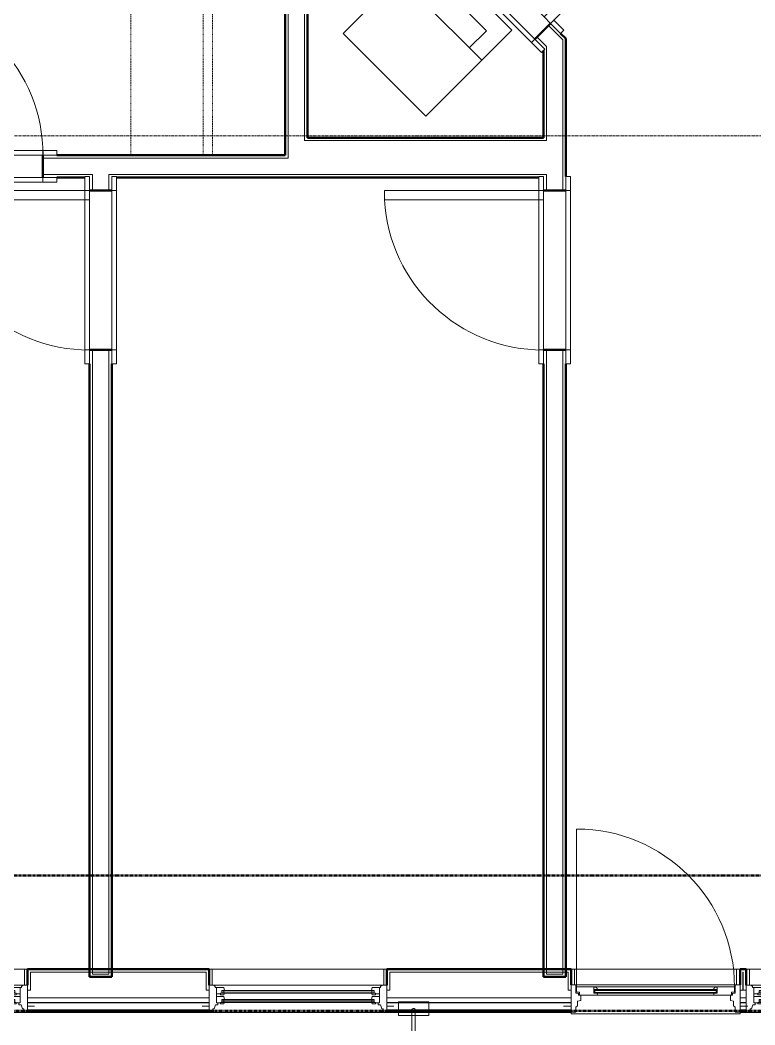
# Model space of a CAD drawing. Header units: inches. Extents: x -4235 to -464, y 9767 to 12359.
# Drawn here: x -2408.9 to -2251.9, y 9977.2 to 10191.9 of the extents above; entities that cross this region are included whole.
import ezdxf

# ---------------------------------------------------------------- set-up
doc = ezdxf.new("R2010")
doc.units = ezdxf.units.IN
doc.header["$MEASUREMENT"] = 0
for name, pattern in [('Dash', [0.25, 0.125, -0.125]), ('Dash 1_16_', [0.125, 0.0625, -0.0625]), ('Grid Line 1_2_', [0.875, 0.5, -0.125, 0.125, -0.125])]:
    doc.linetypes.add(name, pattern=pattern)
for name, color, linetype, lineweight in [('0-1', 7, 'Continuous', 5), ('0-2', 10, 'Continuous', 9), ('A-DOOR-1', 10, 'Continuous', 9), ('A-DOOR-2', 50, 'Continuous', 20), ('A-DOOR-3', 254, 'Continuous', 9), ('A-DOOR-5', 31, 'Continuous', 9), ('A-DOOR-6', 31, 'Continuous', 20), ('A-DOOR-FRAM', 31, 'Continuous', 9), ('A-DOOR-FRAM-1', 10, 'Continuous', 9), ('A-DOOR-FRAM-3', 31, 'Continuous', 20), ('A-DOOR-GLAZ', 31, 'Continuous', 9), ('A-GLAZ-1', 151, 'Continuous', 9), ('A-GLAZ-2', 151, 'Continuous', 20), ('A-WALL', 113, 'Continuous', 13), ('A-WALL-1', 7, 'Continuous', 50), ('A-WALL-2', 250, 'Continuous', 13), ('A-WALL-3', 10, 'Continuous', 9), ('A-WALL-4', 254, 'Continuous', 9), ('A-WALL-5', 113, 'Continuous', 9), ('A-WALL-6', 113, 'Continuous', 50), ('C-PROP-LINE-1', 91, 'Dash 1_16_', 50), ('I-WALL-1', 7, 'Continuous', 50), ('P-SANR-FIXT-1', 10, 'Continuous', 9), ('Q-CASE-HDLN-1', 10, 'Dash', 9), ('Q-CASE-HDLN-2', 254, 'Dash', 9), ('S-GRID-1', 1, 'Grid Line 1_2_', 9)]:
    doc.layers.add(name, color=color, linetype=linetype, lineweight=lineweight)

# ---------------------------------------------------------------- blocks, each defined once
blk = doc.blocks.new('OD_CW_Closet - OD_CW_Closet-3115502-BACKGROUND - RCP - 2ND FLOOR')
at = {"layer": 'Q-CASE-HDLN-1'}
for p, q in [((0.74, 24), (0.74, -9)), ((0.74, 8.5), (78.86, 8.5)), ((0.74, 6.5), (78.86, 6.5)), ((0.74, -9), (78.86, -9))]:
    blk.add_line(p, q, dxfattribs=at)
at = {"layer": 'Q-CASE-HDLN-2'}
for p, q in [((78.86, 24), (0.74, 24)), ((78.86, -9), (78.86, 24))]:
    blk.add_line(p, q, dxfattribs=at)
blk = doc.blocks.new('Stacked Washer and Dryer - 26_x25_ - Private-1352637-BACKGROUND - RCP - 2ND FLOOR')
at = {"layer": 'P-SANR-FIXT-1'}
for p, q in [((26, 12.5), (0, 12.5)), ((0, -12.5), (0, 12.5)), ((16.90625, 12.5), (16.90625, -12.5)), ((26, 12.5), (26, -12.5)), ((16.90625, 8.75), (22.09375, 8.75)), ((22.09375, 8.75), (22.09375, -8.75)), ((22.09375, -8.75), (16.90625, -8.75)), ((0, -12.5), (26, -12.5))]:
    blk.add_line(p, q, dxfattribs=at)
blk = doc.blocks.new('SWING - DOUBLE - FLUSH - 4-0 x 6-8 - DUMMY-V7-BACKGROUND - RCP - 2ND FLOOR')
at = {"layer": 'A-DOOR-1'}
for p, q in [((-24, 3.375), (-27, 3.375)), ((-27, 2.375), (-27, 3.375)), ((-27, 2.375), (-24, 2.375)), ((-24, 2.375), (-24, 3.375)), ((22, 3.375), (-22, 3.375)), ((-22, 2.375), (22, 2.375)), ((27, 3.375), (24, 3.375)), ((24, 2.375), (24, 3.375)), ((24, 2.375), (27, 2.375)), ((27, 2.375), (27, 3.375)), ((-24, -2.375), (-27, -2.375)), ((-27, -2.375), (-27, -3.375)), ((-27, -3.375), (-24, -3.375)), ((24, -2.375), (-24, -2.375)), ((-24, -2.375), (-24, -3.375)), ((-24, -3.375), (24, -3.375)), ((27, -2.375), (24, -2.375)), ((24, -2.375), (24, -3.375)), ((24, -3.375), (27, -3.375)), ((27, -2.375), (27, -3.375))]:
    blk.add_line(p, q, dxfattribs=at)
for centre, start, end in [((-24, 2.375), 360, 90), ((24, 2.375), 90, 180)]:
    blk.add_arc(centre, 24, start, end, dxfattribs=at)
at = {"layer": 'A-DOOR-2'}
for p, q in [((-24, 2.375), (-24, 26.375)), ((-24, 26.375), (-22, 26.375)), ((-22, 26.375), (-22, 2.375)), ((24, 26.375), (22, 26.375)), ((22, 26.375), (22, 2.375)), ((24, 2.375), (24, 26.375)), ((-22, 2.375), (-24, 2.375)), ((22, 2.375), (24, 2.375))]:
    blk.add_line(p, q, dxfattribs=at)
at = {"layer": 'A-DOOR-3'}
blk.add_line((-24, 2.375), (-22, 2.375), dxfattribs=at)
blk = doc.blocks.new('SWING - SINGLE - FLUSH - 2-10 x 6-8 - PRIVACY-3199407-BACKGROUND - RCP - 2ND FLOOR')
at = {"layer": 'A-DOOR-1'}
blk.add_arc((17, 2.37), 34.07, 93.3657, 180, dxfattribs=at)
at = {"layer": 'A-DOOR-2'}
for p, q in [((15, 2.37), (15, 36.38)), ((17, 36.38), (15, 36.38)), ((17, 2.37), (17, 36.38)), ((17, 2.37), (15, 2.37))]:
    blk.add_line(p, q, dxfattribs=at)
at = {"layer": 'A-DOOR-FRAM-1'}
for p, q in [((-17, 3.37), (-20, 3.37)), ((-20, 2.37), (-20, 3.37)), ((-20, 2.37), (-17, 2.37)), ((17, 3.37), (-17, 3.37)), ((-17, 2.37), (-17, 3.37)), ((-17, 2.37), (17, 2.37)), ((20, 3.37), (17, 3.37)), ((17, 2.37), (17, 3.37)), ((17, 2.37), (20, 2.37)), ((20, 2.37), (20, 3.37)), ((-17, -2.38), (-20, -2.38)), ((-20, -2.38), (-20, -3.38)), ((-20, -3.38), (-17, -3.38)), ((17, -2.38), (-17, -2.38)), ((-17, -2.38), (-17, -3.38)), ((-17, -3.38), (17, -3.38)), ((20, -2.38), (17, -2.38)), ((17, -2.38), (17, -3.38)), ((17, -3.38), (20, -3.38)), ((20, -2.38), (20, -3.38))]:
    blk.add_line(p, q, dxfattribs=at)
blk = doc.blocks.new('SWING - SINGLE - FLUSH - 2-10 x 6-8 - PASSAGE-3199423-BACKGROUND - RCP - 2ND FLOOR')
at = {"layer": 'A-DOOR-1'}
blk.add_arc((17, -2.37), 34.07, 180, 266.6343, dxfattribs=at)
at = {"layer": 'A-DOOR-2'}
for p, q in [((15, -2.37), (15, -36.38)), ((17, -2.37), (15, -2.37)), ((17, -2.37), (17, -36.38)), ((17, -36.38), (15, -36.38))]:
    blk.add_line(p, q, dxfattribs=at)
at = {"layer": 'A-DOOR-FRAM-1'}
for p, q in [((-17, 3.38), (-20, 3.38)), ((-20, 3.38), (-20, 2.38)), ((-20, 2.38), (-17, 2.38)), ((17, 3.38), (-17, 3.38)), ((-17, 3.38), (-17, 2.38)), ((-17, 2.38), (17, 2.38)), ((20, 3.38), (17, 3.38)), ((17, 3.38), (17, 2.38)), ((17, 2.38), (20, 2.38)), ((20, 3.38), (20, 2.38)), ((-17, -2.37), (-20, -2.37)), ((-20, -3.37), (-20, -2.37)), ((-20, -3.37), (-17, -3.37)), ((17, -2.37), (-17, -2.37)), ((-17, -3.37), (-17, -2.37)), ((-17, -3.37), (17, -3.37)), ((20, -2.37), (17, -2.37)), ((17, -3.37), (17, -2.37)), ((17, -3.37), (20, -3.37)), ((20, -3.37), (20, -2.37))]:
    blk.add_line(p, q, dxfattribs=at)
blk = doc.blocks.new('CTR - 1st Phase - Unit Layouts_rvt-1-BACKGROUND - RCP - 2ND FLOOR')
at = {"layer": 'A-WALL-1'}
for p, q in [((-2352.3, 10163), (-2352.3, 10241.22)), ((-2347.55, 10236.47), (-2347.55, 10166.75)), ((-2298.9, 10187.82), (-2295.55, 10191.18)), ((-2293.42, 10189.06), (-2292.32, 10187.96)), ((-2292.32, 10187.96), (-2292.32, 10187.08)), ((-2292.32, 10187.08), (-2292.32, 10181.24)), ((-2297.07, 10166.75), (-2297.07, 10185.41)), ((-2292.32, 10181.24), (-2292.32, 10158.45)), ((-2404.12, 10158.25), (-2404.12, 10163)), ((-2401.12, 10163), (-2352.3, 10163)), ((-2395.12, 10158.25), (-2401.12, 10158.25)), ((-2352.3, 10158.25), (-2388.37, 10158.25)), ((-2351.67, 10158.25), (-2352.3, 10158.25)), ((-2347.55, 10158.25), (-2351.67, 10158.25)), ((-2389.37, 10155.45), (-2394.12, 10155.45)), ((-2292.32, 10155.45), (-2297.07, 10155.45)), ((-2394.12, 10121.45), (-2389.37, 10121.45)), ((-2297.07, 10121.45), (-2292.32, 10121.45)), ((-2394.12, 9987.44), (-2394.12, 10118.45)), ((-2389.37, 10118.45), (-2389.37, 9987.44)), ((-2297.07, 9987.44), (-2297.07, 10118.45)), ((-2292.32, 10118.45), (-2292.32, 9987.44)), ((-2393.5, 9987.44), (-2394.12, 9987.44)), ((-2390, 9987.44), (-2393.5, 9987.44)), ((-2389.37, 9987.44), (-2390, 9987.44)), ((-2296.45, 9987.44), (-2297.07, 9987.44)), ((-2292.95, 9987.44), (-2296.45, 9987.44)), ((-2292.32, 9987.44), (-2292.95, 9987.44))]:
    blk.add_line(p, q, dxfattribs=at)
at = {"layer": 'A-WALL-2'}
for p, q in [((-2351.67, 10162.38), (-2351.67, 10240.59)), ((-2348.17, 10166.13), (-2348.17, 10237.09)), ((-2295.99, 10190.74), (-2292.95, 10187.7)), ((-2298.46, 10188.27), (-2296.45, 10186.25)), ((-2296.45, 10185.37), (-2296.45, 10186.25)), ((-2292.95, 10182.75), (-2292.95, 10187.7)), ((-2296.45, 10185.37), (-2296.45, 10166.13)), ((-2292.95, 10181.87), (-2292.95, 10182.75)), ((-2292.95, 10181.87), (-2292.95, 10155.45)), ((-2348.17, 10166.13), (-2347.55, 10166.13)), ((-2347.55, 10166.13), (-2297.07, 10166.13)), ((-2297.07, 10166.13), (-2296.45, 10166.13)), ((-2404.12, 10162.38), (-2352.3, 10162.38)), ((-2351.67, 10162.38), (-2352.3, 10162.38)), ((-2404.12, 10158.88), (-2393.5, 10158.88)), ((-2393.5, 10158.25), (-2393.5, 10158.88)), ((-2393.5, 10158.25), (-2393.5, 10155.45)), ((-2390, 10158.25), (-2390, 10158.88)), ((-2390, 10158.88), (-2352.3, 10158.88)), ((-2390, 10158.25), (-2390, 10155.45)), ((-2351.67, 10158.88), (-2352.3, 10158.88)), ((-2351.67, 10158.88), (-2348.17, 10158.88)), ((-2348.17, 10158.88), (-2347.55, 10158.88)), ((-2347.55, 10158.88), (-2297.07, 10158.88)), ((-2297.07, 10158.88), (-2296.45, 10158.88)), ((-2296.45, 10158.88), (-2296.45, 10155.45)), ((-2393.5, 10121.45), (-2393.5, 9988.06)), ((-2390, 10121.45), (-2390, 9988.06)), ((-2296.45, 10121.45), (-2296.45, 9988.06)), ((-2292.95, 10121.45), (-2292.95, 9988.06)), ((-2390, 9988.06), (-2393.5, 9988.06)), ((-2292.95, 9988.06), (-2296.45, 9988.06))]:
    blk.add_line(p, q, dxfattribs=at)
at = {"layer": 'A-WALL-3'}
for p, q in [((-2332.85, 10221.77), (-2298.9, 10187.82)), ((-2404.12, 10163), (-2438.12, 10163)), ((-2438.12, 10158.25), (-2404.12, 10158.25)), ((-2394.12, 10155.45), (-2394.12, 10121.45)), ((-2389.37, 10121.45), (-2389.37, 10155.45)), ((-2297.07, 10155.45), (-2297.07, 10121.45)), ((-2292.32, 10121.45), (-2292.32, 10155.45))]:
    blk.add_line(p, q, dxfattribs=at)
at = {"layer": 'A-WALL-4'}
for p, q in [((-2298.9, 10187.82), (-2295.55, 10191.18)), ((-2404.12, 10163), (-2404.12, 10158.25)), ((-2394.12, 10155.45), (-2389.37, 10155.45)), ((-2297.07, 10155.45), (-2292.32, 10155.45)), ((-2389.37, 10121.45), (-2394.12, 10121.45)), ((-2292.32, 10121.45), (-2297.07, 10121.45))]:
    blk.add_line(p, q, dxfattribs=at)
at = {"layer": 'I-WALL-1'}
for p, q in [((-2347.55, 10166.75), (-2297.07, 10166.75)), ((-2298.07, 10158.25), (-2347.55, 10158.25))]:
    blk.add_line(p, q, dxfattribs=at)
at = {"layer": '0-2'}
for name, p, rotation in [('SWING - DOUBLE - FLUSH - 4-0 x 6-8 - DUMMY-V7-BACKGROUND - RCP - 2ND FLOOR', (-2314.2, 10206.47), 314.9999999998772), ('OD_CW_Closet - OD_CW_Closet-3115502-BACKGROUND - RCP - 2ND FLOOR', (-2376.3, 10241.87), 269.9999999999687), ('Stacked Washer and Dryer - 26_x25_ - Private-1352637-BACKGROUND - RCP - 2ND FLOOR', (-2331.08, 10180.18), 44.99999999984976), ('SWING - SINGLE - FLUSH - 2-10 x 6-8 - PASSAGE-3199423-BACKGROUND - RCP - 2ND FLOOR', (-2421.12, 10160.63), 180), ('SWING - SINGLE - FLUSH - 2-10 x 6-8 - PRIVACY-3199407-BACKGROUND - RCP - 2ND FLOOR', (-2391.75, 10138.45), 90.00000000002112), ('SWING - SINGLE - FLUSH - 2-10 x 6-8 - PRIVACY-3199407-BACKGROUND - RCP - 2ND FLOOR', (-2294.7, 10138.45), 89.99999999994733)]:
    blk.add_blockref(name, p, dxfattribs=dict(at, rotation=rotation))
blk = doc.blocks.new('Basic Wall _ EXT - FIBER CEMENT - LARGE - ___-2505169-BACKGROUND - RCP - 2ND FLOOR')
at = {"layer": 'A-WALL-5'}
for p, q in [((-2407.34, 9981.94), (-2368.56, 9981.94)), ((-2368.56, 9981.94), (-2407.34, 9981.94)), ((-2368.56, 9981.91), (-2407.34, 9981.91)), ((-2368.56, 9981.91), (-2407.34, 9981.91)), ((-2330.54, 9981.94), (-2291.19, 9981.94)), ((-2291.19, 9981.94), (-2330.54, 9981.94)), ((-2291.19, 9981.91), (-2330.54, 9981.91)), ((-2291.19, 9981.91), (-2330.54, 9981.91)), ((-2255.06, 9981.94), (-2253.74, 9981.94)), ((-2253.74, 9981.94), (-2255.06, 9981.94)), ((-2253.76, 9981.91), (-2255.06, 9981.91)), ((-2253.76, 9981.91), (-2255.06, 9981.91)), ((-2368.56, 9979.9), (-2407.34, 9979.9)), ((-2368.56, 9979.9), (-2407.34, 9979.9)), ((-2407.34, 9979.87), (-2368.56, 9979.87)), ((-2368.56, 9979.87), (-2407.34, 9979.87)), ((-2291.19, 9979.9), (-2330.54, 9979.9)), ((-2291.19, 9979.9), (-2330.54, 9979.9)), ((-2330.54, 9979.87), (-2291.19, 9979.87)), ((-2291.19, 9979.87), (-2330.54, 9979.87)), ((-2253.74, 9979.9), (-2255.06, 9979.9)), ((-2253.74, 9979.9), (-2255.06, 9979.9)), ((-2255.06, 9979.87), (-2253.74, 9979.87)), ((-2253.74, 9979.87), (-2255.06, 9979.87))]:
    blk.add_line(p, q, dxfattribs=at)
blk = doc.blocks.new('Door-Inswing-Andersen-400_Series-Single - 3_ 0-1_8_ x custom height - 2ND FLOOR-2896157-BACKGROUND - RCP - 2ND FLOOR')
at = {"layer": 'A-DOOR-5'}
blk.add_line((16.87, -0.66), (16.87, -34.41), dxfattribs=at)
blk.add_arc((16.87, -0.66), 33.75, 180, 270, dxfattribs=at)
at = {"layer": 'A-DOOR-6'}
for p, q in [((-16.26, 0.42), (-16.87, 0.41)), ((-16.87, 0.41), (-16.87, -0.66)), ((-16.26, 1.06), (-16.26, 0.42)), ((-16.26, 1.06), (-12.44, 1.06)), ((-13.19, 0.66), (-12.44, 0.66)), ((-13.19, -0.66), (-13.19, 0.66)), ((-12.44, 0.75), (-12.47, 1.06)), ((12.44, 1.06), (-12.44, 1.06)), ((-12.44, 0.66), (-12.44, 0.75)), ((16.26, 1.06), (12.44, 1.06)), ((12.44, 0.75), (12.47, 1.06)), ((12.44, 0.66), (12.44, 0.75)), ((13.19, 0.66), (12.44, 0.66)), ((13.19, -0.66), (13.19, 0.66)), ((16.26, 1.06), (16.26, 0.42)), ((16.26, 0.42), (16.87, 0.41)), ((16.87, 0.41), (16.87, -0.66)), ((-16.87, -0.66), (-12.44, -0.66)), ((-12.44, -0.09), (-13.19, -0.09)), ((-13.19, -0.59), (-12.67, -0.59)), ((-13.19, -0.66), (-13.19, -0.59)), ((-12.67, -0.59), (-12.47, -0.34)), ((-12.47, -0.34), (-12.44, -0.16)), ((-12.44, -0.16), (-12.44, -0.09)), ((12.44, -0.66), (-12.44, -0.66)), ((12.44, -0.09), (13.19, -0.09)), ((12.44, -0.16), (12.44, -0.09)), ((12.47, -0.34), (12.44, -0.16)), ((16.87, -0.66), (12.44, -0.66)), ((12.67, -0.59), (12.47, -0.34)), ((13.19, -0.59), (12.67, -0.59)), ((13.19, -0.66), (13.19, -0.59))]:
    blk.add_line(p, q, dxfattribs=at)
at = {"layer": 'A-DOOR-FRAM'}
for p, q in [((-17.31, -1.13), (-17.94, -1.13)), ((-17.94, -1.13), (-17.94, -4.44)), ((-17.31, -4.44), (-17.31, -1.13)), ((17.94, -1.13), (17.31, -1.13)), ((17.31, -1.13), (17.31, -4.44)), ((17.94, -4.44), (17.94, -1.13)), ((-17.94, -4.44), (-17.31, -4.44)), ((17.31, -4.44), (17.94, -4.44))]:
    blk.add_line(p, q, dxfattribs=at)
at = {"layer": 'A-DOOR-FRAM-3'}
for p, q in [((18.06, 5.09), (-18.06, 5.09)), ((-18.06, 5.09), (-18.06, -1.13)), ((-18.06, 4.75), (-18.06, -1.13)), ((-18.06, 4.75), (-17.03, 4.75)), ((-17.03, 3.63), (-17.03, 4.75)), ((17.03, 3.63), (17.03, 4.75)), ((18.06, 4.75), (17.03, 4.75)), ((18.06, -1.13), (18.06, 5.09)), ((18.06, 4.75), (18.06, -1.13)), ((-19.69, 3.44), (-18.06, 3.44)), ((-16.69, 3.39), (-17.03, 3.63)), ((-16.69, 2.39), (-16.69, 3.39)), ((-16, 2.23), (-16.69, 2.39)), ((-16, 1.09), (-16, 2.23)), ((16, 2.23), (16.69, 2.39)), ((16, 1.09), (16, 2.23)), ((16.69, 3.39), (17.03, 3.63)), ((16.69, 2.39), (16.69, 3.39)), ((19.69, 3.44), (18.06, 3.44)), ((-17.03, 0.66), (-16.45, 0.66)), ((-17.03, -1.13), (-17.03, 0.66)), ((-16.45, 0.66), (-16.45, 1.09)), ((-16.45, 1.09), (-16, 1.09)), ((16.45, 1.09), (16, 1.09)), ((16.45, 0.66), (16.45, 1.09)), ((17.03, 0.66), (16.45, 0.66)), ((17.03, -1.13), (17.03, 0.66)), ((-17.69, -1.13), (-18.06, -1.13)), ((-18.06, -1.13), (18.06, -1.13)), ((-18.06, -1.13), (-17.03, -1.13)), ((18.06, -1.13), (17.03, -1.13))]:
    blk.add_line(p, q, dxfattribs=at)
at = {"layer": 'A-DOOR-GLAZ'}
for p, q in [((-12.44, 0.5), (-13.19, 0.5)), ((-13.19, 0.06), (-12.44, 0.06)), ((-12.98, 0.5), (-12.98, 0.06)), ((12.44, 0.66), (-12.44, 0.66)), ((12.44, 0.5), (-12.44, 0.5)), ((12.44, 0.06), (-12.44, 0.06)), ((12.44, 0.5), (13.19, 0.5)), ((13.19, 0.06), (12.44, 0.06)), ((12.98, 0.5), (12.98, 0.06)), ((12.44, -0.09), (-12.44, -0.09))]:
    blk.add_line(p, q, dxfattribs=at)
blk = doc.blocks.new('Window-Double_Hung-Andersen-400_Series-Tilt_Wash - DOUBLE HUNG - REVERSE COTTAGE - 2ND FLOOR-2888952-BACKGROUND - RCP - 2ND FLOOR')
at = {"layer": 'A-GLAZ-1'}
for p, q in [((-18.95, 4.44), (18.95, 4.44)), ((-18.95, 1.06), (-18.95, 4.44)), ((-18.32, 1.06), (-18.32, 4.44)), ((18.32, 1.06), (18.32, 4.44)), ((18.95, 4.44), (18.95, 1.06)), ((-19.01, 3.94), (-19.01, 2.44)), ((-18.95, 3.94), (-19.01, 3.94)), ((-18.95, 2.44), (-19.01, 2.44)), ((19.01, 3.94), (18.95, 3.94)), ((19.01, 2.44), (18.95, 2.44)), ((19.01, 2.44), (19.01, 3.94)), ((18.95, 1.06), (-18.95, 1.06)), ((-16.29, -0.19), (-15.7, -0.19)), ((-16.29, -0.56), (-15.7, -0.56)), ((-16.29, -2.13), (-15.7, -2.13)), ((-15.82, -0.56), (-15.82, -0.19)), ((-15.82, -2.5), (-15.82, -2.13)), ((-15.7, -0.06), (15.7, -0.06)), ((-15.7, -0.19), (15.7, -0.19)), ((-15.7, -0.56), (15.7, -0.56)), ((-15.7, -0.69), (15.7, -0.69)), ((-15.7, -2), (15.7, -2)), ((-15.7, -2.13), (15.7, -2.13)), ((16.29, -0.19), (15.7, -0.19)), ((16.29, -0.56), (15.7, -0.56)), ((16.29, -2.13), (15.7, -2.13)), ((15.82, -0.56), (15.82, -0.19)), ((15.82, -2.5), (15.82, -2.13)), ((-16.29, -2.5), (-15.7, -2.5)), ((-15.7, -2.5), (15.7, -2.5)), ((-15.7, -2.63), (15.7, -2.63)), ((16.29, -2.5), (15.7, -2.5))]:
    blk.add_line(p, q, dxfattribs=at)
at = {"layer": 'A-GLAZ-2'}
for p, q in [((-19.01, 1.06), (19.01, 1.06)), ((-19.01, -4.81), (-19.01, 1.06)), ((-17.67, 0.78), (-18, 1.06)), ((-17.67, 0.78), (-17.67, 0.56)), ((-17.67, 0.56), (-15.86, 0.56)), ((-17.42, -2.75), (-17.42, 0.56)), ((-15.86, 0.56), (-15.7, -0.06)), ((15.86, 0.56), (15.7, -0.06)), ((17.67, 0.56), (15.86, 0.56)), ((17.42, -2.75), (17.42, 0.56)), ((17.67, 0.78), (18, 1.06)), ((17.67, 0.78), (17.67, 0.56)), ((19.01, 1.06), (19.01, -4.81)), ((-17.42, -0.81), (-16.57, -0.81)), ((-17.42, -1.37), (-15.86, -1.37)), ((-16.57, -0.69), (-16.57, -1.03)), ((-15.7, -0.69), (-16.57, -0.69)), ((-15.86, -1.03), (-16.57, -1.03)), ((-16.29, -0.69), (-16.29, -0.06)), ((-15.7, -0.06), (-16.29, -0.06)), ((-16.29, -2.63), (-16.29, -2)), ((-15.7, -2), (-16.29, -2)), ((-15.86, -1.03), (-15.7, -0.69)), ((-15.86, -1.37), (-15.7, -2)), ((15.7, -0.06), (16.29, -0.06)), ((15.86, -1.03), (15.7, -0.69)), ((15.7, -0.69), (16.57, -0.69)), ((15.86, -1.37), (15.7, -2)), ((15.7, -2), (16.29, -2)), ((15.86, -1.03), (16.57, -1.03)), ((17.42, -1.37), (15.86, -1.37)), ((16.29, -0.69), (16.29, -0.06)), ((16.29, -2.63), (16.29, -2)), ((16.57, -0.69), (16.57, -1.03)), ((17.42, -0.81), (16.57, -0.81)), ((-19.01, -3.44), (-20.51, -3.44)), ((-18.2, -4), (-17.92, -4)), ((-18.2, -4.81), (-18.2, -4)), ((-17.92, -4), (-17.61, -3.19)), ((-17.61, -3.19), (-17.14, -3.19)), ((-17.42, -2.75), (-16.57, -2.75)), ((-17.14, -3.19), (-17.14, -2.75)), ((-16.57, -2.63), (-16.57, -2.97)), ((-15.7, -2.63), (-16.57, -2.63)), ((-15.86, -2.97), (-16.57, -2.97)), ((-15.86, -2.97), (-15.7, -2.63)), ((15.86, -2.97), (15.7, -2.63)), ((15.7, -2.63), (16.57, -2.63)), ((15.86, -2.97), (16.57, -2.97)), ((16.57, -2.63), (16.57, -2.97)), ((17.42, -2.75), (16.57, -2.75)), ((17.14, -3.19), (17.14, -2.75)), ((17.61, -3.19), (17.14, -3.19)), ((17.92, -4), (17.61, -3.19)), ((18.2, -4), (17.92, -4)), ((18.2, -4.81), (18.2, -4)), ((19.01, -3.44), (20.51, -3.44)), ((19.01, -4.81), (-19.01, -4.81))]:
    blk.add_line(p, q, dxfattribs=at)
blk = doc.blocks.new('Window-Double_Hung-Andersen-400_Series-Tilt_Wash - DOUBLE HUNG - REVERSE COTTAGE - 2ND FLOOR-V148-BACKGROUND - RCP - 2ND FLOOR')
at = {"layer": 'A-GLAZ-1'}
for p, q in [((-18.95, 4.44), (18.95, 4.44)), ((-18.95, 1.06), (-18.95, 4.44)), ((-18.32, 1.06), (-18.32, 4.44)), ((18.32, 1.06), (18.32, 4.44)), ((18.95, 4.44), (18.95, 1.06)), ((-19.01, 3.94), (-19.01, 2.44)), ((-18.95, 3.94), (-19.01, 3.94)), ((-18.95, 2.44), (-19.01, 2.44)), ((19.01, 3.94), (18.95, 3.94)), ((19.01, 2.44), (18.95, 2.44)), ((19.01, 2.44), (19.01, 3.94)), ((18.95, 1.06), (-18.95, 1.06)), ((-16.29, -0.19), (-15.7, -0.19)), ((-16.29, -0.56), (-15.7, -0.56)), ((-16.29, -2.13), (-15.7, -2.13)), ((-15.82, -0.56), (-15.82, -0.19)), ((-15.82, -2.5), (-15.82, -2.13)), ((-15.7, -0.06), (15.7, -0.06)), ((-15.7, -0.19), (15.7, -0.19)), ((-15.7, -0.56), (15.7, -0.56)), ((-15.7, -0.69), (15.7, -0.69)), ((-15.7, -2), (15.7, -2)), ((-15.7, -2.13), (15.7, -2.13)), ((16.29, -0.19), (15.7, -0.19)), ((16.29, -0.56), (15.7, -0.56)), ((16.29, -2.13), (15.7, -2.13)), ((15.82, -0.56), (15.82, -0.19)), ((15.82, -2.5), (15.82, -2.13)), ((-16.29, -2.5), (-15.7, -2.5)), ((-15.7, -2.5), (15.7, -2.5)), ((-15.7, -2.63), (15.7, -2.63)), ((16.29, -2.5), (15.7, -2.5))]:
    blk.add_line(p, q, dxfattribs=at)
at = {"layer": 'A-GLAZ-2'}
for p, q in [((-19.01, 1.06), (19.01, 1.06)), ((-19.01, -4.81), (-19.01, 1.06)), ((-17.67, 0.78), (-18, 1.06)), ((-17.67, 0.78), (-17.67, 0.56)), ((-17.67, 0.56), (-15.86, 0.56)), ((-17.42, -2.75), (-17.42, 0.56)), ((-15.86, 0.56), (-15.7, -0.06)), ((15.86, 0.56), (15.7, -0.06)), ((17.67, 0.56), (15.86, 0.56)), ((17.42, -2.75), (17.42, 0.56)), ((17.67, 0.78), (18, 1.06)), ((17.67, 0.78), (17.67, 0.56)), ((19.01, 1.06), (19.01, -4.81)), ((-17.42, -0.81), (-16.57, -0.81)), ((-17.42, -1.37), (-15.86, -1.37)), ((-16.57, -0.69), (-16.57, -1.03)), ((-15.7, -0.69), (-16.57, -0.69)), ((-15.86, -1.03), (-16.57, -1.03)), ((-16.29, -0.69), (-16.29, -0.06)), ((-15.7, -0.06), (-16.29, -0.06)), ((-16.29, -2.63), (-16.29, -2)), ((-15.7, -2), (-16.29, -2)), ((-15.86, -1.03), (-15.7, -0.69)), ((-15.86, -1.37), (-15.7, -2)), ((15.7, -0.06), (16.29, -0.06)), ((15.86, -1.03), (15.7, -0.69)), ((15.7, -0.69), (16.57, -0.69)), ((15.86, -1.37), (15.7, -2)), ((15.7, -2), (16.29, -2)), ((15.86, -1.03), (16.57, -1.03)), ((17.42, -1.37), (15.86, -1.37)), ((16.29, -0.69), (16.29, -0.06)), ((16.29, -2.63), (16.29, -2)), ((16.57, -0.69), (16.57, -1.03)), ((17.42, -0.81), (16.57, -0.81)), ((-19.01, -3.44), (-20.34, -3.44)), ((-18.2, -4), (-17.92, -4)), ((-18.2, -4.81), (-18.2, -4)), ((-17.92, -4), (-17.61, -3.19)), ((-17.61, -3.19), (-17.14, -3.19)), ((-17.42, -2.75), (-16.57, -2.75)), ((-17.14, -3.19), (-17.14, -2.75)), ((-16.57, -2.63), (-16.57, -2.97)), ((-15.7, -2.63), (-16.57, -2.63)), ((-15.86, -2.97), (-16.57, -2.97)), ((-15.86, -2.97), (-15.7, -2.63)), ((15.86, -2.97), (15.7, -2.63)), ((15.7, -2.63), (16.57, -2.63)), ((15.86, -2.97), (16.57, -2.97)), ((16.57, -2.63), (16.57, -2.97)), ((17.42, -2.75), (16.57, -2.75)), ((17.14, -3.19), (17.14, -2.75)), ((17.61, -3.19), (17.14, -3.19)), ((17.92, -4), (17.61, -3.19)), ((18.2, -4), (17.92, -4)), ((18.2, -4.81), (18.2, -4)), ((19.01, -3.44), (20.51, -3.44)), ((19.01, -4.81), (-19.01, -4.81))]:
    blk.add_line(p, q, dxfattribs=at)
blk = doc.blocks.new('Walls 44 - Walls 1-2569370-BACKGROUND - RCP - 2ND FLOOR')
at = {"layer": 'A-WALL-5'}
for p, q in [((-2328.1, 9981.94), (-2328.1, 9982.13)), ((-2328.1, 9982.13), (-2324.01, 9982.13)), ((-2321.6, 9982.13), (-2328.1, 9982.13)), ((-2328.1, 9980.44), (-2328.1, 9981.94)), ((-2324.01, 9982.13), (-2321.6, 9982.13)), ((-2321.6, 9982.13), (-2321.6, 9981.94)), ((-2321.6, 9981.94), (-2321.6, 9980.19)), ((-2328.1, 9980.19), (-2328.1, 9980.42)), ((-2328.1, 9979.9), (-2328.1, 9980.19)), ((-2328.1, 9979.2), (-2328.1, 9979.87)), ((-2325.23, 9980.19), (-2325.23, 9980.36)), ((-2325.23, 9979.9), (-2325.23, 9980.19)), ((-2325.23, 9979.2), (-2325.23, 9979.87)), ((-2324.48, 9980.36), (-2324.48, 9980.19)), ((-2324.48, 9980.19), (-2324.48, 9979.9)), ((-2324.48, 9979.87), (-2324.48, 9979.2)), ((-2321.6, 9980.19), (-2321.6, 9979.9)), ((-2321.6, 9979.87), (-2321.6, 9979.2)), ((-2328.1, 9979.2), (-2321.6, 9979.2)), ((-2325.23, 9979.2), (-2328.1, 9979.2)), ((-2325.23, 9946.96), (-2325.23, 9979.2)), ((-2325.12, 9979.2), (-2325.18, 9979.2)), ((-2325.04, 9979.2), (-2325.12, 9979.2)), ((-2324.95, 9979.2), (-2325.04, 9979.2)), ((-2324.86, 9979.2), (-2324.95, 9979.2)), ((-2324.76, 9979.2), (-2324.85, 9979.2)), ((-2324.67, 9979.2), (-2324.75, 9979.2)), ((-2324.59, 9979.2), (-2324.66, 9979.2)), ((-2324.53, 9979.2), (-2324.58, 9979.2)), ((-2324.48, 9979.2), (-2324.48, 9946.96)), ((-2321.6, 9979.2), (-2324.48, 9979.2))]:
    blk.add_line(p, q, dxfattribs=at)
for start_param, end_param in [(3.01171, 3.141593), (3.141593, 3.403186), (0.523599, 2.879793), (3.404527, 3.662076), (3.667204, 3.925992), (3.929573, 4.187247), (4.191628, 4.448509), (4.453392, 4.709862), (4.714916, 4.971386), (4.976269, 5.23315), (5.237531, 5.490913), (5.498786, 5.757574), (0.274956, 0.523599), (5.762702, 6.020251), (6.021592, 6.283185)]:
    blk.add_ellipse((-2324.85, 9980.36), major_axis=(0.375, 0), ratio=0.921805, start_param=start_param, end_param=end_param, dxfattribs=at)
at = {"layer": 'A-WALL-6', "flags": 128}
for points in [[(-2325.23, 9946.96), (-2325.22, 9947.05), (-2325.19, 9947.14), (-2325.13, 9947.23), (-2325.07, 9947.29), (-2324.99, 9947.34), (-2324.9, 9947.36), (-2324.81, 9947.36), (-2324.72, 9947.34), (-2324.64, 9947.29), (-2324.57, 9947.23), (-2324.52, 9947.14), (-2324.49, 9947.05), (-2324.48, 9946.96)], [(-2324.48, 9946.96), (-2324.49, 9946.86), (-2324.52, 9946.77), (-2324.57, 9946.69), (-2324.64, 9946.62), (-2324.72, 9946.58), (-2324.81, 9946.55), (-2324.9, 9946.55), (-2324.99, 9946.58), (-2325.07, 9946.62), (-2325.13, 9946.69), (-2325.19, 9946.77), (-2325.22, 9946.86), (-2325.23, 9946.96)]]:
    blk.add_lwpolyline(points, dxfattribs=at)
blk = doc.blocks.new('Family - ___-2835860-BACKGROUND - RCP - 2ND FLOOR')
at = {"layer": 'C-PROP-LINE-1'}
blk.add_line((-2067.92, 9980.19), (-2523.72, 9980.19), dxfattribs=at)
blk = doc.blocks.new('Family - ___-2835903-BACKGROUND - RCP - 2ND FLOOR')
at = {"layer": 'C-PROP-LINE-1'}
blk.add_line((-2096.82, 10009.09), (-3831.82, 10009.09), dxfattribs=at)
blk = doc.blocks.new('Family - ___-2835932-BACKGROUND - RCP - 2ND FLOOR')
at = {"layer": 'C-PROP-LINE-1'}
blk.add_line((-2067.92, 9980.19), (-3860.72, 9980.19), dxfattribs=at)

msp = doc.modelspace()

# ---------------------------------------------------------------- linework, layer by layer
at = {"layer": 'A-WALL'}
for p, q in [((-2406.71, 9984.63), (-2406.71, 9988.44)), ((-2406.71, 9988.44), (-2369.19, 9988.44)), ((-2369.19, 9988.44), (-2369.19, 9984.63)), ((-2329.91, 9984.63), (-2329.91, 9988.44)), ((-2329.91, 9988.44), (-2291.81, 9988.44)), ((-2291.81, 9988.44), (-2291.81, 9984.63)), ((-2254.44, 9984.63), (-2254.44, 9988.44)), ((-2254.44, 9988.44), (-2254.36, 9988.44)), ((-2254.36, 9988.44), (-2254.36, 9984.63)), ((-2406.71, 9984.63), (-2407.34, 9984.63)), ((-2368.56, 9984.63), (-2369.19, 9984.63)), ((-2329.91, 9984.63), (-2330.54, 9984.63)), ((-2291.19, 9984.63), (-2291.81, 9984.63)), ((-2254.44, 9984.63), (-2255.06, 9984.63)), ((-2253.74, 9984.63), (-2254.36, 9984.63)), ((-2368.56, 9982.94), (-2407.34, 9982.94)), ((-2368.56, 9981.94), (-2407.34, 9981.94)), ((-2291.19, 9982.94), (-2330.54, 9982.94)), ((-2291.19, 9981.94), (-2330.54, 9981.94)), ((-2253.74, 9982.94), (-2255.06, 9982.94)), ((-2253.74, 9981.94), (-2255.06, 9981.94)), ((-2368.56, 9980.44), (-2407.34, 9980.44)), ((-2291.19, 9980.44), (-2330.54, 9980.44)), ((-2253.74, 9980.44), (-2255.06, 9980.44))]:
    msp.add_line(p, q, dxfattribs=at)
at = {"layer": 'A-WALL-5'}
for p, q in [((-2407.4, 9989.06), (-2407.34, 9989.06)), ((-2368.56, 9989.06), (-2368.5, 9989.06)), ((-2330.6, 9989.06), (-2330.54, 9989.06)), ((-2291.19, 9989.06), (-2291.06, 9989.06)), ((-2290.44, 9989.06), (-2255.81, 9989.06)), ((-2253.67, 9989.06), (-2255.19, 9989.06))]:
    msp.add_line(p, q, dxfattribs=at)
at = {"layer": 'A-WALL-6'}
for p, q in [((-2407.34, 9985.69), (-2407.34, 9989.06)), ((-2407.34, 9989.06), (-2368.56, 9989.06)), ((-2368.56, 9989.06), (-2368.56, 9985.69)), ((-2330.54, 9985.69), (-2330.54, 9989.06)), ((-2330.54, 9989.06), (-2291.19, 9989.06)), ((-2291.19, 9989.06), (-2291.19, 9985.75)), ((-2255.06, 9985.75), (-2255.06, 9989.06)), ((-2255.06, 9989.06), (-2253.74, 9989.06)), ((-2253.74, 9989.06), (-2253.74, 9985.69)), ((-2368.56, 9980.19), (-2407.34, 9980.19)), ((-2291.19, 9980.19), (-2330.54, 9980.19)), ((-2253.74, 9980.19), (-2255.06, 9980.19))]:
    msp.add_line(p, q, dxfattribs=at)
at = {"layer": 'S-GRID-1'}
msp.add_line((-464.45, 10167.19), (-4185.7, 10167.19), dxfattribs=at)

# ---------------------------------------------------------------- block references
at = {"layer": '0-1'}
msp.add_blockref('CTR - 1st Phase - Unit Layouts_rvt-1-BACKGROUND - RCP - 2ND FLOOR', (0, 0), dxfattribs=at)
at = {"layer": 'A-DOOR-5', "rotation": 180}
msp.add_blockref('Door-Inswing-Andersen-400_Series-Single - 3_ 0-1_8_ x custom height - 2ND FLOOR-2896157-BACKGROUND - RCP - 2ND FLOOR', (-2273.12, 9984.63), dxfattribs=at)
at = {"layer": 'A-GLAZ-1'}
for name, p in [('Window-Double_Hung-Andersen-400_Series-Tilt_Wash - DOUBLE HUNG - REVERSE COTTAGE - 2ND FLOOR-2888952-BACKGROUND - RCP - 2ND FLOOR', (-2426.35, 9984.63)), ('Window-Double_Hung-Andersen-400_Series-Tilt_Wash - DOUBLE HUNG - REVERSE COTTAGE - 2ND FLOOR-2888952-BACKGROUND - RCP - 2ND FLOOR', (-2349.55, 9984.63)), ('Window-Double_Hung-Andersen-400_Series-Tilt_Wash - DOUBLE HUNG - REVERSE COTTAGE - 2ND FLOOR-V148-BACKGROUND - RCP - 2ND FLOOR', (-2234.72, 9984.63))]:
    msp.add_blockref(name, p, dxfattribs=at)
at = {"layer": 'A-WALL-5'}
for name in ['Basic Wall _ EXT - FIBER CEMENT - LARGE - ___-2505169-BACKGROUND - RCP - 2ND FLOOR', 'Walls 44 - Walls 1-2569370-BACKGROUND - RCP - 2ND FLOOR']:
    msp.add_blockref(name, (0, 0), dxfattribs=at)
at = {"layer": 'C-PROP-LINE-1'}
for name in ['Family - ___-2835860-BACKGROUND - RCP - 2ND FLOOR', 'Family - ___-2835932-BACKGROUND - RCP - 2ND FLOOR', 'Family - ___-2835903-BACKGROUND - RCP - 2ND FLOOR']:
    msp.add_blockref(name, (0, 0), dxfattribs=at)

doc.saveas('drawing.dxf')
